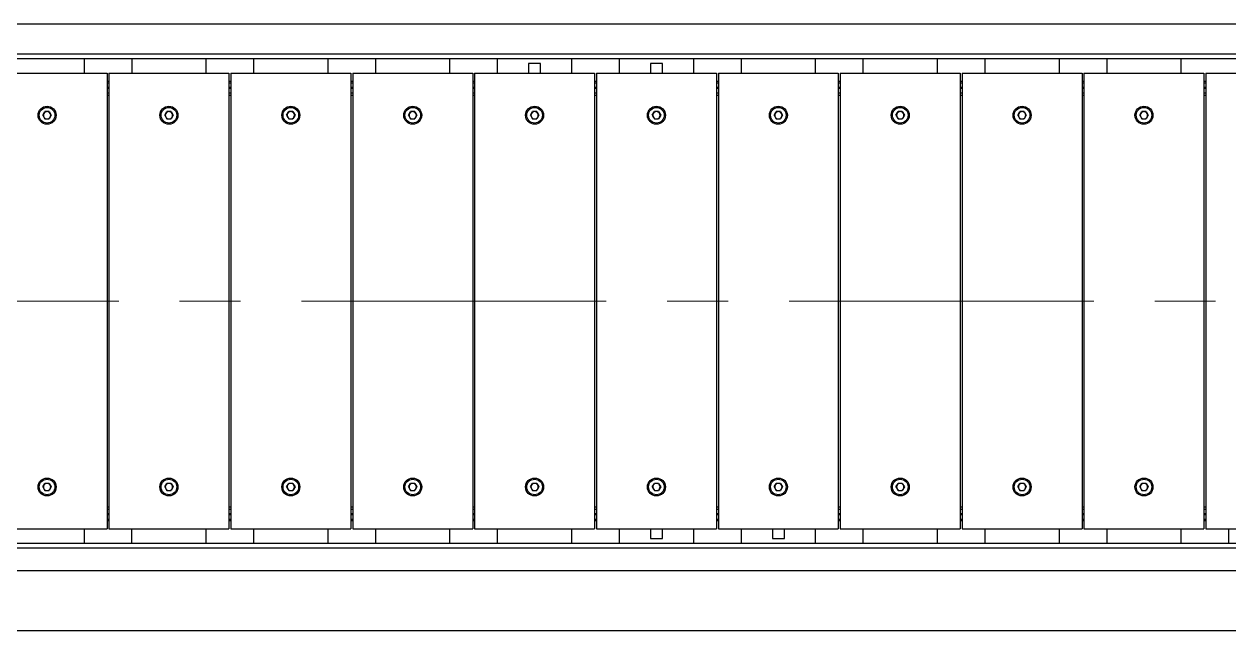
# Model space of a CAD drawing. Header units: millimetres. Extents: x 0 to 11880, y 0 to 8400.
# Drawn here: x 7858 to 8862, y 2918 to 3424 of the extents above; entities that cross this region are included whole.
import ezdxf

# ---------------------------------------------------------------- set-up
doc = ezdxf.new("R2010")
doc.units = ezdxf.units.MM
doc.header["$LTSCALE"] = 20
doc.linetypes.add('CENTERX2', pattern=[20.32, 12.7, -2.54, 2.54, -2.54])
doc.layers.add('ANNOTAZIONI', color=7, linetype='Continuous')

msp = doc.modelspace()

# ---------------------------------------------------------------- linework, layer by layer
at = {"color": 7, "linetype": 'Continuous', "lineweight": 25}
for p, q in [((9097.78, 3424.15), (7682.78, 3424.15)), ((10672.78, 3399.15), (6107.78, 3399.15)), ((10672.78, 3395.15), (6107.78, 3395.15)), ((7907.58, 3395.15), (7907.58, 3383.15)), ((7947.58, 3383.15), (7947.58, 3395.15)), ((8009.18, 3395.15), (8009.18, 3383.15)), ((8049.18, 3383.15), (8049.18, 3395.15)), ((8110.78, 3395.15), (8110.78, 3383.15)), ((8150.78, 3383.15), (8150.78, 3395.15)), ((8212.38, 3395.15), (8212.38, 3383.15)), ((8252.38, 3383.15), (8252.38, 3395.15)), ((8313.98, 3395.15), (8313.98, 3383.15)), ((8353.98, 3383.15), (8353.98, 3395.15)), ((8415.58, 3395.15), (8415.58, 3383.15)), ((8455.58, 3383.15), (8455.58, 3395.15)), ((8517.18, 3395.15), (8517.18, 3383.15)), ((8557.18, 3383.15), (8557.18, 3395.15)), ((8618.78, 3395.15), (8618.78, 3383.15)), ((8658.78, 3383.15), (8658.78, 3395.15)), ((8720.38, 3395.15), (8720.38, 3383.15)), ((8760.38, 3383.15), (8760.38, 3395.15)), ((8821.98, 3395.15), (8821.98, 3383.15)), ((8278.18, 3391.15), (8278.18, 3383.15)), ((8288.18, 3391.15), (8278.18, 3391.15)), ((8288.18, 3383.15), (8288.18, 3391.15)), ((8379.78, 3391.15), (8379.78, 3383.15)), ((8389.78, 3391.15), (8379.78, 3391.15)), ((8389.78, 3383.15), (8389.78, 3391.15)), ((7832.78, 3383.15), (7920.78, 3383.15)), ((7920.78, 3383.15), (7926.78, 3383.15)), ((7926.78, 3383.15), (7926.78, 3003.15)), ((7928.38, 3376.15), (7926.78, 3376.15)), ((7926.78, 3375.15), (7928.38, 3375.15)), ((7928.38, 3383.15), (7928.38, 3003.15)), ((7928.38, 3383.15), (7934.38, 3383.15)), ((7934.38, 3383.15), (8022.38, 3383.15)), ((8022.38, 3383.15), (8028.38, 3383.15)), ((8028.38, 3383.15), (8028.38, 3003.15)), ((8029.98, 3376.15), (8028.38, 3376.15)), ((8028.38, 3375.15), (8029.98, 3375.15)), ((8029.98, 3383.15), (8029.98, 3003.15)), ((8029.98, 3383.15), (8035.98, 3383.15)), ((8035.98, 3383.15), (8123.98, 3383.15)), ((8123.98, 3383.15), (8129.98, 3383.15)), ((8129.98, 3383.15), (8129.98, 3003.15)), ((8131.58, 3376.15), (8129.98, 3376.15)), ((8129.98, 3375.15), (8131.58, 3375.15)), ((8131.58, 3383.15), (8131.58, 3003.15)), ((8131.58, 3383.15), (8137.58, 3383.15)), ((8137.58, 3383.15), (8225.58, 3383.15)), ((8225.58, 3383.15), (8231.58, 3383.15)), ((8231.58, 3383.15), (8231.58, 3003.15)), ((8233.18, 3376.15), (8231.58, 3376.15)), ((8231.58, 3375.15), (8233.18, 3375.15)), ((8233.18, 3383.15), (8233.18, 3003.15)), ((8233.18, 3383.15), (8239.18, 3383.15)), ((8239.18, 3383.15), (8327.18, 3383.15)), ((8327.18, 3383.15), (8333.18, 3383.15)), ((8333.18, 3383.15), (8333.18, 3003.15)), ((8334.78, 3376.15), (8333.18, 3376.15)), ((8333.18, 3375.15), (8334.78, 3375.15)), ((8334.78, 3383.15), (8334.78, 3003.15)), ((8334.78, 3383.15), (8340.78, 3383.15)), ((8340.78, 3383.15), (8428.78, 3383.15)), ((8428.78, 3383.15), (8434.78, 3383.15)), ((8434.78, 3383.15), (8434.78, 3003.15)), ((8436.38, 3376.15), (8434.78, 3376.15)), ((8434.78, 3375.15), (8436.38, 3375.15)), ((8436.38, 3383.15), (8436.38, 3003.15)), ((8436.38, 3383.15), (8442.38, 3383.15)), ((8442.38, 3383.15), (8530.38, 3383.15)), ((8530.38, 3383.15), (8536.38, 3383.15)), ((8536.38, 3383.15), (8536.38, 3003.15)), ((8537.98, 3376.15), (8536.38, 3376.15)), ((8536.38, 3375.15), (8537.98, 3375.15)), ((8537.98, 3383.15), (8537.98, 3003.15)), ((8537.98, 3383.15), (8543.98, 3383.15)), ((8543.98, 3383.15), (8631.98, 3383.15)), ((8631.98, 3383.15), (8637.98, 3383.15)), ((8637.98, 3383.15), (8637.98, 3003.15)), ((8639.58, 3376.15), (8637.98, 3376.15)), ((8637.98, 3375.15), (8639.58, 3375.15)), ((8639.58, 3383.15), (8639.58, 3003.15)), ((8639.58, 3383.15), (8645.58, 3383.15)), ((8645.58, 3383.15), (8733.58, 3383.15)), ((8733.58, 3383.15), (8739.58, 3383.15)), ((8739.58, 3383.15), (8739.58, 3003.15)), ((8741.18, 3376.15), (8739.58, 3376.15)), ((8739.58, 3375.15), (8741.18, 3375.15)), ((8741.18, 3383.15), (8741.18, 3003.15)), ((8741.18, 3383.15), (8747.18, 3383.15)), ((8747.18, 3383.15), (8835.18, 3383.15)), ((8835.18, 3383.15), (8841.18, 3383.15)), ((8841.18, 3383.15), (8841.18, 3003.15)), ((8842.78, 3376.15), (8841.18, 3376.15)), ((8841.18, 3375.15), (8842.78, 3375.15)), ((8842.78, 3383.15), (8842.78, 3003.15)), ((8842.78, 3383.15), (8848.78, 3383.15)), ((8848.78, 3383.15), (8936.78, 3383.15)), ((7928.37, 3371.15), (7926.77, 3371.15)), ((7926.77, 3370.65), (7928.37, 3370.65)), ((7928.37, 3366.65), (7926.77, 3366.65)), ((7928.37, 3364.65), (7926.77, 3364.65)), ((7928.37, 3364.65), (7928.37, 3021.65)), ((8029.97, 3371.15), (8028.37, 3371.15)), ((8028.37, 3370.65), (8029.97, 3370.65)), ((8029.97, 3366.65), (8028.37, 3366.65)), ((8029.97, 3364.65), (8028.37, 3364.65)), ((8029.97, 3364.65), (8029.97, 3021.65)), ((8131.57, 3371.15), (8129.97, 3371.15)), ((8129.97, 3370.65), (8131.57, 3370.65)), ((8131.57, 3366.65), (8129.97, 3366.65)), ((8131.57, 3364.65), (8129.97, 3364.65)), ((8131.57, 3364.65), (8131.57, 3021.65)), ((8233.17, 3371.15), (8231.57, 3371.15)), ((8231.57, 3370.65), (8233.17, 3370.65)), ((8233.17, 3366.65), (8231.57, 3366.65)), ((8233.17, 3364.65), (8231.57, 3364.65)), ((8233.17, 3364.65), (8233.17, 3021.65)), ((8334.77, 3371.15), (8333.17, 3371.15)), ((8333.17, 3370.65), (8334.77, 3370.65)), ((8334.77, 3366.65), (8333.17, 3366.65)), ((8334.77, 3364.65), (8333.17, 3364.65)), ((8334.77, 3364.65), (8334.77, 3021.65)), ((8436.37, 3366.65), (8434.77, 3366.65)), ((8436.37, 3364.65), (8434.77, 3364.65)), ((8436.37, 3371.15), (8434.78, 3371.15)), ((8434.78, 3370.65), (8436.37, 3370.65)), ((8436.37, 3364.65), (8436.37, 3021.65)), ((8537.97, 3371.15), (8536.37, 3371.15)), ((8536.37, 3370.65), (8537.97, 3370.65)), ((8537.97, 3366.65), (8536.37, 3366.65)), ((8537.97, 3364.65), (8536.37, 3364.65)), ((8537.97, 3364.65), (8537.97, 3021.65)), ((8639.57, 3366.65), (8637.97, 3366.65)), ((8639.57, 3364.65), (8637.97, 3364.65)), ((8639.58, 3371.15), (8637.98, 3371.15)), ((8637.98, 3370.65), (8639.58, 3370.65)), ((8639.57, 3364.65), (8639.57, 3021.65)), ((8741.17, 3371.15), (8739.57, 3371.15)), ((8739.57, 3370.65), (8741.17, 3370.65)), ((8741.17, 3366.65), (8739.57, 3366.65)), ((8741.17, 3364.65), (8739.57, 3364.65)), ((8741.17, 3364.65), (8741.17, 3021.65)), ((8842.78, 3371.15), (8841.17, 3371.15)), ((8841.17, 3370.65), (8842.78, 3370.65)), ((8842.77, 3366.65), (8841.17, 3366.65)), ((8842.77, 3364.65), (8841.17, 3364.65)), ((8842.77, 3364.65), (8842.77, 3021.65)), ((7873.26, 3348.15), (7875.02, 3351.19)), ((7873.26, 3348.15), (7875.02, 3345.1)), ((7878.54, 3351.19), (7875.02, 3351.19)), ((7875.02, 3345.1), (7878.54, 3345.1)), ((7878.54, 3351.19), (7880.3, 3348.15)), ((7880.3, 3348.15), (7878.54, 3345.1)), ((7974.86, 3348.15), (7976.62, 3351.19)), ((7974.86, 3348.15), (7976.62, 3345.1)), ((7980.14, 3351.19), (7976.62, 3351.19)), ((7976.62, 3345.1), (7980.14, 3345.1)), ((7980.14, 3351.19), (7981.9, 3348.15)), ((7981.9, 3348.15), (7980.14, 3345.1)), ((8076.46, 3348.15), (8078.22, 3351.19)), ((8076.46, 3348.15), (8078.22, 3345.1)), ((8081.74, 3351.19), (8078.22, 3351.19)), ((8078.22, 3345.1), (8081.74, 3345.1)), ((8081.74, 3351.19), (8083.5, 3348.15)), ((8083.5, 3348.15), (8081.74, 3345.1)), ((8178.06, 3348.15), (8179.82, 3351.19)), ((8178.06, 3348.15), (8179.82, 3345.1)), ((8183.34, 3351.19), (8179.82, 3351.19)), ((8179.82, 3345.1), (8183.34, 3345.1)), ((8183.34, 3351.19), (8185.1, 3348.15)), ((8185.1, 3348.15), (8183.34, 3345.1)), ((8279.66, 3348.15), (8281.42, 3351.19)), ((8279.66, 3348.15), (8281.42, 3345.1)), ((8284.94, 3351.19), (8281.42, 3351.19)), ((8281.42, 3345.1), (8284.94, 3345.1)), ((8284.94, 3351.19), (8286.7, 3348.15)), ((8286.7, 3348.15), (8284.94, 3345.1)), ((8381.26, 3348.15), (8383.02, 3351.19)), ((8381.26, 3348.15), (8383.02, 3345.1)), ((8386.54, 3351.19), (8383.02, 3351.19)), ((8383.02, 3345.1), (8386.54, 3345.1)), ((8386.54, 3351.19), (8388.3, 3348.15)), ((8388.3, 3348.15), (8386.54, 3345.1)), ((8482.86, 3348.15), (8484.62, 3351.19)), ((8482.86, 3348.15), (8484.62, 3345.1)), ((8488.14, 3351.19), (8484.62, 3351.19)), ((8484.62, 3345.1), (8488.14, 3345.1)), ((8488.14, 3351.19), (8489.9, 3348.15)), ((8489.9, 3348.15), (8488.14, 3345.1)), ((8584.46, 3348.15), (8586.22, 3351.19)), ((8584.46, 3348.15), (8586.22, 3345.1)), ((8589.74, 3351.19), (8586.22, 3351.19)), ((8586.22, 3345.1), (8589.74, 3345.1)), ((8589.74, 3351.19), (8591.5, 3348.15)), ((8591.5, 3348.15), (8589.74, 3345.1)), ((8686.06, 3348.15), (8687.82, 3351.19)), ((8686.06, 3348.15), (8687.82, 3345.1)), ((8691.34, 3351.19), (8687.82, 3351.19)), ((8687.82, 3345.1), (8691.34, 3345.1)), ((8691.34, 3351.19), (8693.1, 3348.15)), ((8693.1, 3348.15), (8691.34, 3345.1)), ((8787.66, 3348.15), (8789.42, 3351.19)), ((8787.66, 3348.15), (8789.42, 3345.1)), ((8792.94, 3351.19), (8789.42, 3351.19)), ((8789.42, 3345.1), (8792.94, 3345.1)), ((8792.94, 3351.19), (8794.7, 3348.15)), ((8794.7, 3348.15), (8792.94, 3345.1)), ((7873.26, 3038.15), (7875.02, 3041.19)), ((7873.26, 3038.15), (7875.02, 3035.1)), ((7878.54, 3041.19), (7875.02, 3041.19)), ((7875.02, 3035.1), (7878.54, 3035.1)), ((7878.54, 3041.19), (7880.3, 3038.15)), ((7880.3, 3038.15), (7878.54, 3035.1)), ((7974.86, 3038.15), (7976.62, 3041.19)), ((7974.86, 3038.15), (7976.62, 3035.1)), ((7980.14, 3041.19), (7976.62, 3041.19)), ((7976.62, 3035.1), (7980.14, 3035.1)), ((7980.14, 3041.19), (7981.9, 3038.15)), ((7981.9, 3038.15), (7980.14, 3035.1)), ((8076.46, 3038.15), (8078.22, 3041.19)), ((8076.46, 3038.15), (8078.22, 3035.1)), ((8081.74, 3041.19), (8078.22, 3041.19)), ((8078.22, 3035.1), (8081.74, 3035.1)), ((8081.74, 3041.19), (8083.5, 3038.15)), ((8083.5, 3038.15), (8081.74, 3035.1)), ((8178.06, 3038.15), (8179.82, 3041.19)), ((8178.06, 3038.15), (8179.82, 3035.1)), ((8183.34, 3041.19), (8179.82, 3041.19)), ((8179.82, 3035.1), (8183.34, 3035.1)), ((8183.34, 3041.19), (8185.1, 3038.15)), ((8185.1, 3038.15), (8183.34, 3035.1)), ((8279.66, 3038.15), (8281.42, 3041.19)), ((8279.66, 3038.15), (8281.42, 3035.1)), ((8284.94, 3041.19), (8281.42, 3041.19)), ((8281.42, 3035.1), (8284.94, 3035.1)), ((8284.94, 3041.19), (8286.7, 3038.15)), ((8286.7, 3038.15), (8284.94, 3035.1)), ((8381.26, 3038.15), (8383.02, 3041.19)), ((8381.26, 3038.15), (8383.02, 3035.1)), ((8386.54, 3041.19), (8383.02, 3041.19)), ((8383.02, 3035.1), (8386.54, 3035.1)), ((8386.54, 3041.19), (8388.3, 3038.15)), ((8388.3, 3038.15), (8386.54, 3035.1)), ((8482.86, 3038.15), (8484.62, 3041.19)), ((8482.86, 3038.15), (8484.62, 3035.1)), ((8488.14, 3041.19), (8484.62, 3041.19)), ((8484.62, 3035.1), (8488.14, 3035.1)), ((8488.14, 3041.19), (8489.9, 3038.15)), ((8489.9, 3038.15), (8488.14, 3035.1)), ((8584.46, 3038.15), (8586.22, 3041.19)), ((8584.46, 3038.15), (8586.22, 3035.1)), ((8589.74, 3041.19), (8586.22, 3041.19)), ((8586.22, 3035.1), (8589.74, 3035.1)), ((8589.74, 3041.19), (8591.5, 3038.15)), ((8591.5, 3038.15), (8589.74, 3035.1)), ((8686.06, 3038.15), (8687.82, 3041.19)), ((8686.06, 3038.15), (8687.82, 3035.1)), ((8691.34, 3041.19), (8687.82, 3041.19)), ((8687.82, 3035.1), (8691.34, 3035.1)), ((8691.34, 3041.19), (8693.1, 3038.15)), ((8693.1, 3038.15), (8691.34, 3035.1)), ((8787.66, 3038.15), (8789.42, 3041.19)), ((8787.66, 3038.15), (8789.42, 3035.1)), ((8792.94, 3041.19), (8789.42, 3041.19)), ((8789.42, 3035.1), (8792.94, 3035.1)), ((8792.94, 3041.19), (8794.7, 3038.15)), ((8794.7, 3038.15), (8792.94, 3035.1)), ((7926.77, 3021.65), (7928.37, 3021.65)), ((7926.77, 3019.65), (7928.37, 3019.65)), ((7928.37, 3015.65), (7926.77, 3015.65)), ((7926.77, 3015.15), (7928.37, 3015.15)), ((8028.37, 3021.65), (8029.97, 3021.65)), ((8028.37, 3019.65), (8029.97, 3019.65)), ((8029.97, 3015.65), (8028.37, 3015.65)), ((8028.37, 3015.15), (8029.97, 3015.15)), ((8129.97, 3021.65), (8131.57, 3021.65)), ((8129.97, 3019.65), (8131.57, 3019.65)), ((8131.57, 3015.65), (8129.97, 3015.65)), ((8129.97, 3015.15), (8131.57, 3015.15)), ((8231.57, 3021.65), (8233.17, 3021.65)), ((8231.57, 3019.65), (8233.17, 3019.65)), ((8233.17, 3015.65), (8231.57, 3015.65)), ((8231.57, 3015.15), (8233.17, 3015.15)), ((8333.17, 3021.65), (8334.77, 3021.65)), ((8333.17, 3019.65), (8334.77, 3019.65)), ((8334.77, 3015.65), (8333.17, 3015.65)), ((8333.17, 3015.15), (8334.77, 3015.15)), ((8434.77, 3021.65), (8436.37, 3021.65)), ((8434.78, 3019.65), (8436.37, 3019.65)), ((8436.37, 3015.65), (8434.78, 3015.65)), ((8434.78, 3015.15), (8436.37, 3015.15)), ((8536.37, 3021.65), (8537.97, 3021.65)), ((8536.37, 3019.65), (8537.97, 3019.65)), ((8537.97, 3015.65), (8536.37, 3015.65)), ((8536.37, 3015.15), (8537.97, 3015.15)), ((8637.97, 3021.65), (8639.57, 3021.65)), ((8637.98, 3019.65), (8639.58, 3019.65)), ((8639.58, 3015.65), (8637.98, 3015.65)), ((8637.98, 3015.15), (8639.58, 3015.15)), ((8739.57, 3021.65), (8741.17, 3021.65)), ((8739.57, 3019.65), (8741.17, 3019.65)), ((8741.17, 3015.65), (8739.57, 3015.65)), ((8739.57, 3015.15), (8741.17, 3015.15)), ((8841.17, 3021.65), (8842.77, 3021.65)), ((8841.17, 3019.65), (8842.78, 3019.65)), ((8842.78, 3015.65), (8841.17, 3015.65)), ((8841.17, 3015.15), (8842.78, 3015.15)), ((7832.78, 3003.15), (7920.78, 3003.15)), ((7907.57, 3003.15), (7907.57, 2991.15)), ((7920.78, 3003.15), (7926.78, 3003.15)), ((7928.38, 3011.15), (7926.78, 3011.15)), ((7926.78, 3010.15), (7928.38, 3010.15)), ((7928.38, 3003.15), (7934.38, 3003.15)), ((7934.38, 3003.15), (8022.38, 3003.15)), ((7947.57, 2991.15), (7947.57, 3003.15)), ((8009.17, 3003.15), (8009.17, 2991.15)), ((8022.38, 3003.15), (8028.38, 3003.15)), ((8029.98, 3011.15), (8028.38, 3011.15)), ((8028.38, 3010.15), (8029.98, 3010.15)), ((8029.98, 3003.15), (8035.98, 3003.15)), ((8035.98, 3003.15), (8123.98, 3003.15)), ((8049.17, 2991.15), (8049.17, 3003.15)), ((8110.77, 3003.15), (8110.77, 2991.15)), ((8123.98, 3003.15), (8129.98, 3003.15)), ((8131.58, 3011.15), (8129.98, 3011.15)), ((8129.98, 3010.15), (8131.58, 3010.15)), ((8131.58, 3003.15), (8137.58, 3003.15)), ((8137.58, 3003.15), (8225.58, 3003.15)), ((8150.77, 2991.15), (8150.77, 3003.15)), ((8212.37, 3003.15), (8212.37, 2991.15)), ((8225.58, 3003.15), (8231.58, 3003.15)), ((8233.18, 3011.15), (8231.58, 3011.15)), ((8231.58, 3010.15), (8233.18, 3010.15)), ((8233.18, 3003.15), (8239.18, 3003.15)), ((8239.18, 3003.15), (8327.18, 3003.15)), ((8252.37, 2991.15), (8252.37, 3003.15)), ((8313.98, 3003.15), (8313.98, 2991.15)), ((8327.18, 3003.15), (8333.18, 3003.15)), ((8334.78, 3011.15), (8333.18, 3011.15)), ((8333.18, 3010.15), (8334.78, 3010.15)), ((8334.78, 3003.15), (8340.78, 3003.15)), ((8340.78, 3003.15), (8428.78, 3003.15)), ((8353.98, 2991.15), (8353.98, 3003.15)), ((8379.78, 3003.15), (8379.78, 2995.15)), ((8389.78, 2995.15), (8389.78, 3003.15)), ((8415.58, 3003.15), (8415.58, 2991.15)), ((8428.78, 3003.15), (8434.78, 3003.15)), ((8436.38, 3011.15), (8434.78, 3011.15)), ((8434.78, 3010.15), (8436.38, 3010.15)), ((8436.38, 3003.15), (8442.38, 3003.15)), ((8442.38, 3003.15), (8530.38, 3003.15)), ((8455.58, 2991.15), (8455.58, 3003.15)), ((8481.38, 3003.15), (8481.38, 2995.15)), ((8491.38, 2995.15), (8491.38, 3003.15)), ((8517.18, 3003.15), (8517.18, 2991.15)), ((8530.38, 3003.15), (8536.38, 3003.15)), ((8537.98, 3011.15), (8536.38, 3011.15)), ((8536.38, 3010.15), (8537.98, 3010.15)), ((8537.98, 3003.15), (8543.98, 3003.15)), ((8543.98, 3003.15), (8631.98, 3003.15)), ((8557.18, 2991.15), (8557.18, 3003.15)), ((8618.78, 3003.15), (8618.78, 2991.15)), ((8631.98, 3003.15), (8637.98, 3003.15)), ((8639.58, 3011.15), (8637.98, 3011.15)), ((8637.98, 3010.15), (8639.58, 3010.15)), ((8639.58, 3003.15), (8645.58, 3003.15)), ((8645.58, 3003.15), (8733.58, 3003.15)), ((8658.78, 2991.15), (8658.78, 3003.15)), ((8720.38, 3003.15), (8720.38, 2991.15)), ((8733.58, 3003.15), (8739.58, 3003.15)), ((8741.18, 3011.15), (8739.58, 3011.15)), ((8739.58, 3010.15), (8741.18, 3010.15)), ((8741.18, 3003.15), (8747.18, 3003.15)), ((8747.18, 3003.15), (8835.18, 3003.15)), ((8760.38, 2991.15), (8760.38, 3003.15)), ((8821.98, 3003.15), (8821.98, 2991.15)), ((8835.18, 3003.15), (8841.18, 3003.15)), ((8842.78, 3011.15), (8841.18, 3011.15)), ((8841.18, 3010.15), (8842.78, 3010.15)), ((8842.78, 3003.15), (8848.78, 3003.15)), ((8848.78, 3003.15), (8936.78, 3003.15)), ((8861.98, 2991.15), (8861.98, 3003.15)), ((8379.78, 2995.15), (8389.78, 2995.15)), ((8481.38, 2995.15), (8491.38, 2995.15)), ((10672.78, 2991.15), (6107.78, 2991.15)), ((10672.78, 2987.15), (6107.78, 2987.15)), ((10672.78, 2968.15), (6107.78, 2968.15)), ((10672.78, 2918.15), (6107.78, 2918.15))]:
    msp.add_line(p, q, dxfattribs=at)
for centre, radius in [((7876.78, 3348.15), 7.5), ((7876.78, 3348.15), 6.5), ((7978.38, 3348.15), 7.5), ((7978.38, 3348.15), 6.5), ((8079.98, 3348.15), 7.5), ((8079.98, 3348.15), 6.5), ((8181.58, 3348.15), 7.5), ((8181.58, 3348.15), 6.5), ((8283.18, 3348.15), 7.5), ((8283.18, 3348.15), 6.5), ((8384.78, 3348.15), 7.5), ((8384.78, 3348.15), 6.5), ((8486.38, 3348.15), 7.5), ((8486.38, 3348.15), 6.5), ((8587.98, 3348.15), 7.5), ((8587.98, 3348.15), 6.5), ((8689.58, 3348.15), 7.5), ((8689.58, 3348.15), 6.5), ((8791.18, 3348.15), 7.5), ((8791.18, 3348.15), 6.5), ((7876.78, 3038.15), 7.5), ((7876.78, 3038.15), 6.5), ((7978.38, 3038.15), 7.5), ((7978.38, 3038.15), 6.5), ((8079.98, 3038.15), 7.5), ((8079.98, 3038.15), 6.5), ((8181.58, 3038.15), 7.5), ((8181.58, 3038.15), 6.5), ((8283.18, 3038.15), 7.5), ((8283.18, 3038.15), 6.5), ((8384.78, 3038.15), 7.5), ((8384.78, 3038.15), 6.5), ((8486.38, 3038.15), 7.5), ((8486.38, 3038.15), 6.5), ((8587.98, 3038.15), 7.5), ((8587.98, 3038.15), 6.5), ((8689.58, 3038.15), 7.5), ((8689.58, 3038.15), 6.5), ((8791.18, 3038.15), 7.5), ((8791.18, 3038.15), 6.5)]:
    msp.add_circle(centre, radius, dxfattribs=at)
for centre, start, end in [((7876.78, 3348.15), 150, 210), ((7876.78, 3348.15), 90, 150), ((7876.78, 3348.15), 210, 270), ((7876.78, 3348.15), 30, 90), ((7876.78, 3348.15), 270, 330), ((7876.78, 3348.15), 330, 30), ((7978.38, 3348.15), 150, 210), ((7978.38, 3348.15), 90, 150), ((7978.38, 3348.15), 210, 270), ((7978.38, 3348.15), 30, 90), ((7978.38, 3348.15), 270, 330), ((7978.38, 3348.15), 330, 30), ((8079.98, 3348.15), 150, 210), ((8079.98, 3348.15), 90, 150), ((8079.98, 3348.15), 210, 270), ((8079.98, 3348.15), 30, 90), ((8079.98, 3348.15), 270, 330), ((8079.98, 3348.15), 330, 30), ((8181.58, 3348.15), 150, 210), ((8181.58, 3348.15), 90, 150), ((8181.58, 3348.15), 210, 270), ((8181.58, 3348.15), 30, 90), ((8181.58, 3348.15), 270, 330), ((8181.58, 3348.15), 330, 30), ((8283.18, 3348.15), 150, 210), ((8283.18, 3348.15), 90, 150), ((8283.18, 3348.15), 210, 270), ((8283.18, 3348.15), 30, 90), ((8283.18, 3348.15), 270, 330), ((8283.18, 3348.15), 330, 30), ((8384.78, 3348.15), 150, 210), ((8384.78, 3348.15), 90, 150), ((8384.78, 3348.15), 210, 270), ((8384.78, 3348.15), 30, 90), ((8384.78, 3348.15), 270, 330), ((8384.78, 3348.15), 330, 30), ((8486.38, 3348.15), 150, 210), ((8486.38, 3348.15), 90, 150), ((8486.38, 3348.15), 210, 270), ((8486.38, 3348.15), 30, 90), ((8486.38, 3348.15), 270, 330), ((8486.38, 3348.15), 330, 30), ((8587.98, 3348.15), 150, 210), ((8587.98, 3348.15), 90, 150), ((8587.98, 3348.15), 210, 270), ((8587.98, 3348.15), 30, 90), ((8587.98, 3348.15), 270, 330), ((8587.98, 3348.15), 330, 30), ((8689.58, 3348.15), 150, 210), ((8689.58, 3348.15), 90, 150), ((8689.58, 3348.15), 210, 270), ((8689.58, 3348.15), 30, 90), ((8689.58, 3348.15), 270, 330), ((8689.58, 3348.15), 330, 30), ((8791.18, 3348.15), 150, 210), ((8791.18, 3348.15), 90, 150), ((8791.18, 3348.15), 210, 270), ((8791.18, 3348.15), 30, 90), ((8791.18, 3348.15), 270, 330), ((8791.18, 3348.15), 330, 30), ((7876.78, 3038.15), 150, 210), ((7876.78, 3038.15), 90, 150), ((7876.78, 3038.15), 210, 270), ((7876.78, 3038.15), 30, 90), ((7876.78, 3038.15), 270, 330), ((7876.78, 3038.15), 330, 30), ((7978.38, 3038.15), 150, 210), ((7978.38, 3038.15), 90, 150), ((7978.38, 3038.15), 210, 270), ((7978.38, 3038.15), 30, 90), ((7978.38, 3038.15), 270, 330), ((7978.38, 3038.15), 330, 30), ((8079.98, 3038.15), 150, 210), ((8079.98, 3038.15), 90, 150), ((8079.98, 3038.15), 210, 270), ((8079.98, 3038.15), 30, 90), ((8079.98, 3038.15), 270, 330), ((8079.98, 3038.15), 330, 30), ((8181.58, 3038.15), 150, 210), ((8181.58, 3038.15), 90, 150), ((8181.58, 3038.15), 210, 270), ((8181.58, 3038.15), 30, 90), ((8181.58, 3038.15), 270, 330), ((8181.58, 3038.15), 330, 30), ((8283.18, 3038.15), 150, 210), ((8283.18, 3038.15), 90, 150), ((8283.18, 3038.15), 210, 270), ((8283.18, 3038.15), 30, 90), ((8283.18, 3038.15), 270, 330), ((8283.18, 3038.15), 330, 30), ((8384.78, 3038.15), 150, 210), ((8384.78, 3038.15), 90, 150), ((8384.78, 3038.15), 210, 270), ((8384.78, 3038.15), 30, 90), ((8384.78, 3038.15), 270, 330), ((8384.78, 3038.15), 330, 30), ((8486.38, 3038.15), 150, 210), ((8486.38, 3038.15), 90, 150), ((8486.38, 3038.15), 210, 270), ((8486.38, 3038.15), 30, 90), ((8486.38, 3038.15), 270, 330), ((8486.38, 3038.15), 330, 30), ((8587.98, 3038.15), 150, 210), ((8587.98, 3038.15), 90, 150), ((8587.98, 3038.15), 210, 270), ((8587.98, 3038.15), 30, 90), ((8587.98, 3038.15), 270, 330), ((8587.98, 3038.15), 330, 30), ((8689.58, 3038.15), 150, 210), ((8689.58, 3038.15), 90, 150), ((8689.58, 3038.15), 210, 270), ((8689.58, 3038.15), 30, 90), ((8689.58, 3038.15), 270, 330), ((8689.58, 3038.15), 330, 30), ((8791.18, 3038.15), 150, 210), ((8791.18, 3038.15), 90, 150), ((8791.18, 3038.15), 210, 270), ((8791.18, 3038.15), 30, 90), ((8791.18, 3038.15), 270, 330), ((8791.18, 3038.15), 330, 30)]:
    msp.add_arc(centre, 3.05, start, end, dxfattribs=at)
at = {"layer": 'ANNOTAZIONI', "linetype": 'CENTERX2', "lineweight": 18}
msp.add_line((5650.5, 3193.15), (11139.7, 3193.15), dxfattribs=at)

doc.saveas('drawing.dxf')
